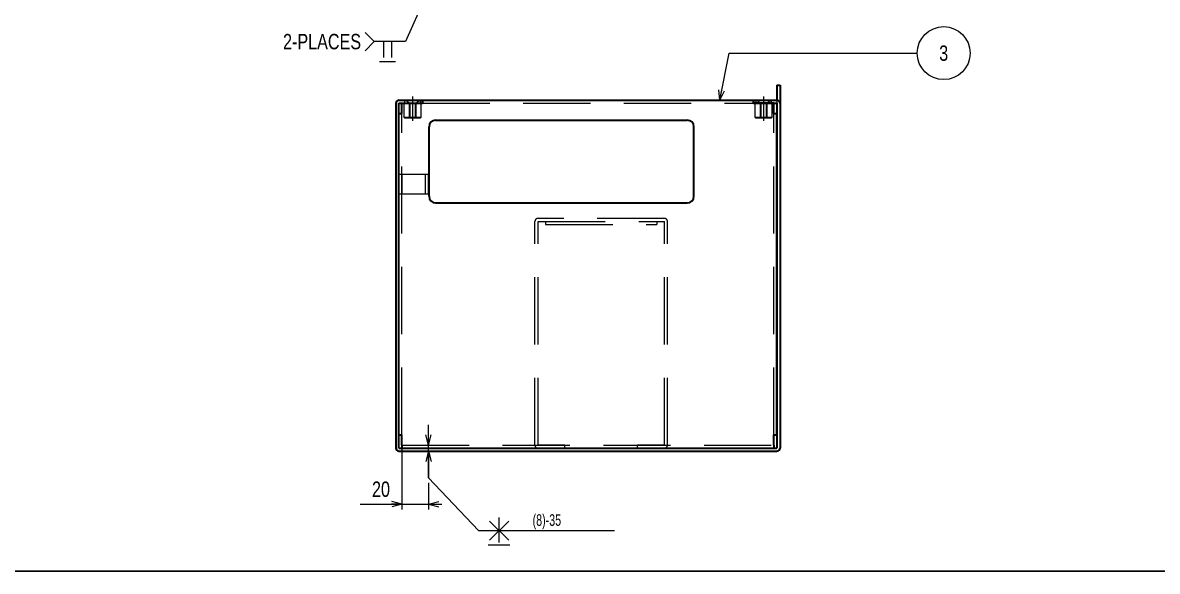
# Model space of a CAD drawing. Header units: millimetres. Extents: x -318 to 832, y 7 to 590.
# Drawn here: x 259.8 to 473.9, y 15 to 118.6 of the extents above; entities that cross this region are included whole.
import ezdxf
from ezdxf.enums import TextEntityAlignment as Align

# ---------------------------------------------------------------- set-up
doc = ezdxf.new("R2010")
doc.units = ezdxf.units.MM
doc.linetypes.add('DASHDOT', pattern=[25.3, 12.7, -6.3, 0, -6.3])
doc.linetypes.add('DASHED', pattern=[19, 12.7, -6.3])
for name, color, linetype in [('GR1_02', 7, 'Continuous'), ('GR1_03', 7, 'Continuous'), ('GR1_05', 7, 'Continuous'), ('GR1_15', 7, 'Continuous'), ('GR1_16', 7, 'Continuous'), ('図面枠B6M', 7, 'Continuous')]:
    doc.layers.add(name, color=color, linetype=linetype)
doc.styles.add('HG丸ｺﾞｼｯｸM-PRO', font='')
doc.styles.get('HG丸ｺﾞｼｯｸM-PRO').set_extended_font_data('HG丸ｺﾞｼｯｸM-PRO')

# ---------------------------------------------------------------- blocks, each defined once
blk = doc.blocks.new('BLKF023')
at = {"layer": '図面枠B6M', "color": 2, "linetype": 'Continuous', "lineweight": 25}
blk.add_line((9.5, 15), (831.5, 15), dxfattribs=at)
blk = doc.blocks.new('BLKF056')
at = {"layer": 'GR1_05', "color": 3, "linetype": 'Continuous', "lineweight": 35}
for p, q in [((331.35, 103.36), (335.2, 103.36)), ((331.35, 101.43), (331.35, 103.36)), ((335.2, 103.93), (397.7, 103.93)), ((335.2, 103.93), (335.2, 103.36)), ((397.7, 103.93), (397.7, 103.36)), ((401.55, 103.36), (397.7, 103.36)), ((401.55, 101.43), (401.55, 103.36)), ((330.77, 40.76), (330.77, 101.43)), ((330.77, 101.43), (331.35, 101.43)), ((401.55, 101.43), (402.12, 101.43)), ((402.12, 40.76), (402.12, 101.43)), ((330.77, 40.76), (331.35, 40.76)), ((331.35, 38.83), (331.35, 40.76)), ((401.55, 38.83), (401.55, 40.76)), ((401.55, 40.76), (402.12, 40.76)), ((331.35, 38.83), (331.35, 38.26)), ((401.55, 38.83), (401.55, 38.26)), ((331.35, 38.26), (401.55, 38.26))]:
    blk.add_line(p, q, dxfattribs=at)
at = {"layer": 'GR1_05', "color": 4, "linetype": 'DASHED', "lineweight": 13}
for p, q in [((335.2, 103.36), (397.7, 103.36)), ((331.35, 40.76), (331.35, 101.43)), ((401.55, 40.76), (401.55, 101.43)), ((331.35, 38.83), (401.55, 38.83))]:
    blk.add_line(p, q, dxfattribs=at)
blk = doc.blocks.new('BLKF061')
at = {"layer": 'GR1_05', "color": 3, "linetype": 'Continuous', "lineweight": 35}
for p, q in [((336.45, 85.81), (336.45, 98.93)), ((337.7, 100.18), (385.2, 100.18)), ((386.45, 85.81), (386.45, 98.93)), ((337.7, 84.56), (385.2, 84.56))]:
    blk.add_line(p, q, dxfattribs=at)
for centre, start, end in [((337.7, 98.93), 90, 180), ((385.2, 98.93), 0, 90), ((337.7, 85.81), 180, 270), ((385.2, 85.81), 270, 0)]:
    blk.add_arc(centre, 1.25, start, end, dxfattribs=at)
blk = doc.blocks.new('BLKF062')
at = {"layer": 'GR1_02', "color": 3, "linetype": 'Continuous', "lineweight": 35}
for p, q in [((330.2, 103.36), (330.2, 38.26)), ((330.77, 103.93), (335.2, 103.93)), ((330.77, 38.26), (330.77, 103.36)), ((330.77, 103.36), (335.2, 103.36)), ((335.2, 103.36), (335.2, 103.93)), ((397.7, 103.93), (402.12, 103.93)), ((397.7, 103.36), (397.7, 103.93)), ((397.7, 103.36), (402.12, 103.36)), ((402.12, 103.36), (402.12, 38.26)), ((402.7, 103.36), (402.7, 38.26)), ((330.77, 38.26), (402.12, 38.26)), ((330.77, 37.68), (402.12, 37.68))]:
    blk.add_line(p, q, dxfattribs=at)
for centre, start, end in [((330.77, 103.36), 90, 180), ((402.12, 103.36), 0, 90), ((330.77, 38.26), 180, 270), ((402.12, 38.26), 270, 0)]:
    blk.add_arc(centre, 0.575, start, end, dxfattribs=at)
blk = doc.blocks.new('BLKF119')
at = {"layer": 'GR1_02', "color": 3, "linetype": 'Continuous', "lineweight": 35}
for p, q in [((402.12, 106.81), (402.7, 106.81)), ((402.12, 106.81), (402.12, 103.93)), ((402.7, 106.81), (402.7, 38.26)), ((330.2, 103.36), (330.2, 38.26)), ((330.77, 103.93), (335.2, 103.93)), ((330.77, 103.36), (335.2, 103.36)), ((330.77, 38.26), (330.77, 103.36)), ((335.2, 103.36), (335.2, 103.93)), ((402.12, 103.36), (402.12, 38.26)), ((330.77, 38.26), (402.12, 38.26)), ((330.77, 37.68), (402.12, 37.68))]:
    blk.add_line(p, q, dxfattribs=at)
at = {"layer": 'GR1_02', "color": 4, "linetype": 'DASHED', "lineweight": 13}
blk.add_line((402.12, 103.93), (402.12, 103.36), dxfattribs=at)
at = {"layer": 'GR1_02', "color": 3, "linetype": 'Continuous', "lineweight": 35}
for centre, start, end in [((330.77, 103.36), 90, 180), ((330.77, 38.26), 180, 270), ((402.12, 38.26), 270, 0)]:
    blk.add_arc(centre, 0.575, start, end, dxfattribs=at)
blk = doc.blocks.new('FXTIP_ARROW_S')
at = {"color": 0, "linetype": 'Continuous', "lineweight": -2}
for q in [(-1, 0), (-0.97, 0.26), (-0.97, -0.26)]:
    blk.add_line((0, 0), q, dxfattribs=at)
blk = doc.blocks.new('BLKF122')
at = {"layer": 'GR1_16', "color": 4, "linetype": 'Continuous', "lineweight": 13}
for p, q in [((347.88, 24.49), (351.5, 20.87)), ((351.5, 24.49), (347.88, 20.87)), ((349.69, 20.44), (349.69, 25.16)), ((347.6, 19.97), (351.68, 19.97))]:
    blk.add_line(p, q, dxfattribs=at)
blk = doc.blocks.new('FXTIP_ARROW_E')
at = {"color": 0, "linetype": 'Continuous', "lineweight": -2}
for q in [(-1, 0), (-0.97, 0.26), (-0.97, -0.26)]:
    blk.add_line((0, 0), q, dxfattribs=at)
blk = doc.blocks.new('BLKF149')
at = {"layer": 'GR1_16', "color": 4, "linetype": 'Continuous', "lineweight": 13}
for p, q in [((327.86, 115.01), (327.86, 112.01)), ((329.36, 115.01), (329.36, 112.01)), ((330.13, 111.21), (327.11, 111.21))]:
    blk.add_line(p, q, dxfattribs=at)
blk = doc.blocks.new('BLKF181')
at = {"layer": 'GR1_02', "color": 4, "linetype": 'DASHED', "lineweight": 13}
for p, q in [((331.7, 103.36), (331.7, 100.73)), ((331.7, 103.36), (334.95, 103.36)), ((334.8, 103.91), (331.85, 103.91)), ((331.85, 103.91), (331.85, 103.36)), ((332.07, 103.91), (332.07, 103.88)), ((332.7, 103.36), (332.07, 103.88)), ((333.32, 103.88), (332.07, 103.88)), ((332.7, 103.36), (332.7, 100.61)), ((332.82, 103.36), (332.82, 100.61)), ((333.32, 103.88), (334.57, 103.88)), ((333.82, 103.36), (333.82, 100.61)), ((333.95, 103.36), (334.57, 103.88)), ((333.95, 103.36), (333.95, 100.61)), ((334.57, 103.91), (334.57, 103.88)), ((334.8, 103.91), (334.8, 103.36)), ((334.95, 100.73), (334.95, 103.36)), ((331.82, 100.61), (331.7, 100.73)), ((331.7, 100.73), (334.95, 100.73)), ((334.82, 100.61), (334.95, 100.73)), ((331.82, 100.61), (334.82, 100.61))]:
    blk.add_line(p, q, dxfattribs=at)
at = {"layer": 'GR1_02', "color": 4, "linetype": 'DASHDOT', "lineweight": 13}
blk.add_line((333.32, 104.67), (333.32, 100.07), dxfattribs=at)
blk = doc.blocks.new('BLKF182')
at = {"layer": 'GR1_02', "color": 4, "linetype": 'DASHED', "lineweight": 13}
for p, q in [((397.95, 103.36), (397.95, 100.73)), ((397.95, 103.36), (401.2, 103.36)), ((401.05, 103.91), (398.1, 103.91)), ((398.1, 103.91), (398.1, 103.36)), ((398.32, 103.91), (398.32, 103.88)), ((398.95, 103.36), (398.32, 103.88)), ((399.57, 103.88), (398.32, 103.88)), ((398.95, 103.36), (398.95, 100.61)), ((399.07, 103.36), (399.07, 100.61)), ((399.57, 103.88), (400.82, 103.88)), ((400.07, 103.36), (400.07, 100.61)), ((400.2, 103.36), (400.82, 103.88)), ((400.2, 103.36), (400.2, 100.61)), ((400.82, 103.91), (400.82, 103.88)), ((401.05, 103.91), (401.05, 103.36)), ((401.2, 100.73), (401.2, 103.36)), ((398.07, 100.61), (397.95, 100.73)), ((397.95, 100.73), (401.2, 100.73)), ((401.07, 100.61), (401.2, 100.73)), ((398.07, 100.61), (401.07, 100.61))]:
    blk.add_line(p, q, dxfattribs=at)
at = {"layer": 'GR1_02', "color": 4, "linetype": 'DASHDOT', "lineweight": 13}
blk.add_line((399.57, 104.67), (399.57, 100.07), dxfattribs=at)
blk = doc.blocks.new('BLKF202')
at = {"layer": 'GR1_03', "color": 4, "linetype": 'DASHED', "lineweight": 13}
for p, q in [((380.87, 81.63), (357.02, 81.63)), ((356.45, 38.83), (356.45, 81.06)), ((357.02, 81.06), (380.87, 81.06)), ((357.02, 38.83), (357.02, 81.06)), ((380.87, 38.83), (380.87, 81.06)), ((381.45, 38.83), (381.45, 81.06)), ((362.07, 38.83), (357.02, 38.83)), ((362.07, 38.26), (362.07, 38.83)), ((380.87, 38.83), (375.82, 38.83)), ((375.82, 38.26), (375.82, 38.83)), ((357.02, 38.26), (362.07, 38.26)), ((375.82, 38.26), (380.87, 38.26))]:
    blk.add_line(p, q, dxfattribs=at)
for centre, start, end in [((357.02, 81.06), 90, 180), ((380.87, 81.06), 0, 90), ((357.02, 38.83), 180, 270), ((380.87, 38.83), 270, 0)]:
    blk.add_arc(centre, 0.575, start, end, dxfattribs=at)
blk = doc.blocks.new('BLKF203')
at = {"layer": 'GR1_03', "color": 4, "linetype": 'DASHED', "lineweight": 13}
for p, q in [((358.45, 81.06), (358.45, 80.48)), ((358.45, 80.48), (379.45, 80.48)), ((379.45, 81.06), (379.45, 80.48))]:
    blk.add_line(p, q, dxfattribs=at)
blk = doc.blocks.new('BLKF233')
at = {"layer": 'GR1_02', "color": 4, "linetype": 'DASHED', "lineweight": 13}
for p, q in [((330.77, 90.01), (330.77, 86.26)), ((330.77, 90.01), (336.27, 90.01)), ((331.35, 90.01), (331.35, 86.26)), ((335.7, 90.01), (335.7, 86.26)), ((336.27, 90.01), (336.27, 86.26)), ((330.77, 86.26), (336.27, 86.26))]:
    blk.add_line(p, q, dxfattribs=at)

msp = doc.modelspace()

# ---------------------------------------------------------------- linework, layer by layer
at = {"layer": 'GR1_15', "color": 4, "linetype": 'Continuous', "lineweight": 13}
for p, q in [((391.31, 103.93), (393.07, 112.83)), ((393.07, 112.83), (428.58, 112.83))]:
    msp.add_line(p, q, dxfattribs=at)
msp.add_circle((433.58, 112.83), 5, dxfattribs=at)
at = {"layer": 'GR1_16', "color": 4, "linetype": 'Continuous', "lineweight": 13}
for p, q in [((341.4, 136.16), (332.04, 115.01)), ((324.38, 116.73), (326.1, 115.01)), ((324.38, 113.29), (326.1, 115.01)), ((332.04, 115.01), (326.1, 115.01)), ((336.35, 38.83), (336.35, 42.68)), ((336.35, 32.68), (336.35, 38.83)), ((331.35, 38.01), (331.35, 26.68)), ((336.35, 37.68), (336.35, 32.68)), ((336.35, 32.68), (345.77, 22.68)), ((336.35, 31.68), (336.35, 26.68)), ((323.43, 27.68), (331.35, 27.68)), ((331.35, 27.68), (336.35, 27.68)), ((336.35, 27.68), (338.85, 27.68)), ((345.77, 22.68), (371.45, 22.68))]:
    msp.add_line(p, q, dxfattribs=at)

# ---------------------------------------------------------------- block references
at = {"layer": 'GR1_02', "color": 3, "linetype": 'Continuous', "lineweight": 35}
for name in ['BLKF119', 'BLKF062']:
    msp.add_blockref(name, (0, 0), dxfattribs=at)
at = {"layer": 'GR1_02', "color": 4, "linetype": 'DASHED', "lineweight": 13}
for name in ['BLKF181', 'BLKF182', 'BLKF233']:
    msp.add_blockref(name, (0, 0), dxfattribs=at)
at = {"layer": 'GR1_03', "color": 4, "linetype": 'DASHED', "lineweight": 13}
for name in ['BLKF202', 'BLKF203']:
    msp.add_blockref(name, (0, 0), dxfattribs=at)
at = {"layer": 'GR1_05', "color": 3, "linetype": 'Continuous', "lineweight": 35}
for name in ['BLKF056', 'BLKF061']:
    msp.add_blockref(name, (0, 0), dxfattribs=at)
at = {"layer": 'GR1_15', "color": 4, "linetype": 'Continuous', "lineweight": 13, "xscale": 2, "yscale": 2, "rotation": 258.787621642191}
msp.add_blockref('FXTIP_ARROW_S', (391.31, 103.93), dxfattribs=at)
at = {"layer": 'GR1_16', "color": 4, "linetype": 'Continuous', "lineweight": 13}
for name in ['BLKF149', 'BLKF122']:
    msp.add_blockref(name, (0, 0), dxfattribs=at)
at = {"layer": 'GR1_16', "color": 4, "linetype": 'Continuous', "lineweight": 13, "xscale": 2, "yscale": 2}
for name, p, rotation in [('FXTIP_ARROW_S', (336.35, 38.83), 270), ('FXTIP_ARROW_S', (336.35, 37.68), 90), ('FXTIP_ARROW_E', (331.35, 27.68), 360), ('FXTIP_ARROW_S', (336.35, 27.68), 180)]:
    msp.add_blockref(name, p, dxfattribs=dict(at, rotation=rotation))
at = {"layer": '図面枠B6M', "color": 4, "linetype": 'Continuous', "lineweight": 13}
msp.add_blockref('BLKF023', (0, 0), dxfattribs=at)

# ---------------------------------------------------------------- texts
at = {"layer": 'GR1_15', "color": 3, "linetype": 'Continuous', "lineweight": 35, "style": 'HG丸ｺﾞｼｯｸM-PRO', "width": 0.784542}
msp.add_text('3', height=2.91, rotation=0, dxfattribs=at).set_placement((433.58, 112.83), align=Align.MIDDLE_CENTER)
at = {"layer": 'GR1_16', "color": 3, "linetype": 'Continuous', "lineweight": 35, "style": 'HG丸ｺﾞｼｯｸM-PRO', "width": 0.78274}
msp.add_text('2-PLACES', height=2.909, dxfattribs=at).set_placement((323.63, 115.01), align=Align.MIDDLE_RIGHT)
at = {"layer": 'GR1_16', "color": 3, "linetype": 'Continuous', "lineweight": 35, "style": 'HG丸ｺﾞｼｯｸM-PRO', "width": 0.784542}
msp.add_text('20', height=2.909, dxfattribs=at).set_placement((327.39, 28.18), align=Align.BOTTOM_CENTER)
at = {"layer": 'GR1_16', "color": 3, "linetype": 'Continuous', "lineweight": 35, "style": 'HG丸ｺﾞｼｯｸM-PRO', "width": 0.691329}
msp.add_text('(8)-35', height=2.182, dxfattribs=at).set_placement((358.69, 24.68), align=Align.MIDDLE_CENTER)

doc.saveas('drawing.dxf')
